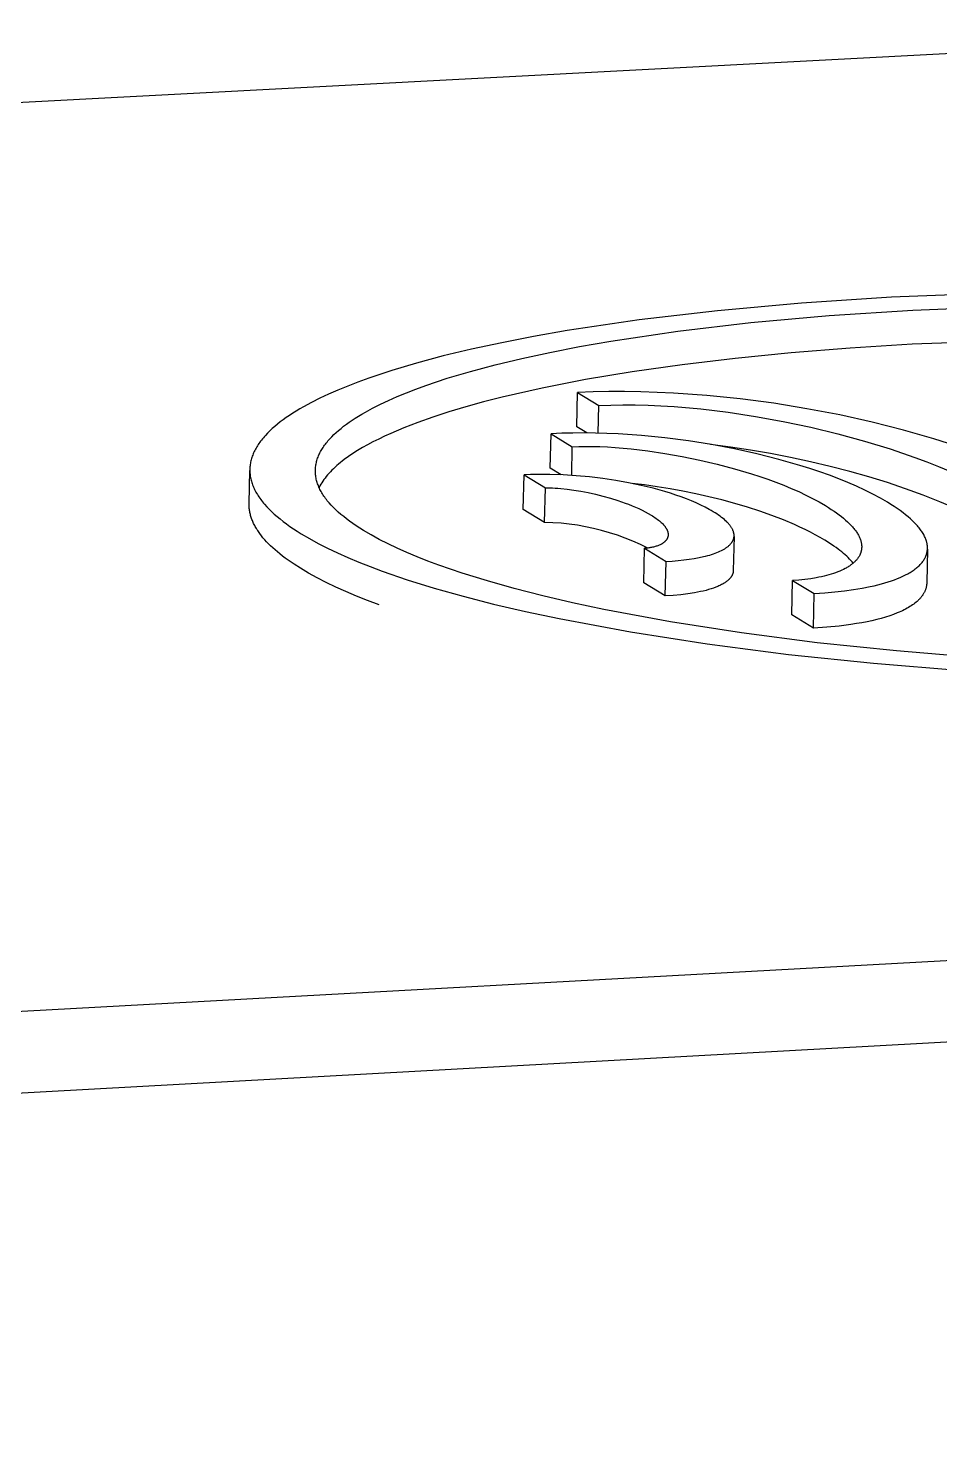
# Model space of a CAD drawing. Header units: millimetres. Extents: x 430 to 4403, y -1522 to 1254.
# Drawn here: x 1388.81 to 1404.78, y -373.13 to -348.58 of the extents above; entities that cross this region are included whole.
import ezdxf

# ---------------------------------------------------------------- set-up
doc = ezdxf.new("R2010")
doc.units = ezdxf.units.MM
doc.header["$MEASUREMENT"] = 0
doc.layers.add('Utwórz2D linie widoczne', color=7, linetype='Continuous', true_color=0x000000)

msp = doc.modelspace()

# ---------------------------------------------------------------- linework, layer by layer
at = {"layer": 'Utwórz2D linie widoczne'}
for p, q in [((1413.485, -348.583), (1297.038, -354.723)), ((1405.559, -353.234), (1403.93, -353.302)), ((1402.357, -353.405), (1400.883, -353.537)), ((1403.93, -353.302), (1402.357, -353.405)), ((1404.305, -353.526), (1405.823, -353.462)), ((1399.513, -353.698), (1398.253, -353.885)), ((1400.883, -353.537), (1399.513, -353.698)), ((1401.466, -353.745), (1402.839, -353.622)), ((1402.839, -353.622), (1404.305, -353.526)), ((1398.253, -353.885), (1397.665, -353.988)), ((1399.016, -354.07), (1400.19, -353.895)), ((1400.19, -353.895), (1401.466, -353.745)), ((1396.578, -354.211), (1396.081, -354.33)), ((1397.107, -354.097), (1396.578, -354.211)), ((1397.665, -353.988), (1397.107, -354.097)), ((1397.948, -354.267), (1398.468, -354.166)), ((1398.468, -354.166), (1399.016, -354.07)), ((1403.21, -354.193), (1402.178, -354.275)), ((1404.292, -354.125), (1403.21, -354.193)), ((1406.5, -354.043), (1404.292, -354.125)), ((1395.614, -354.455), (1395.179, -354.584)), ((1396.081, -354.33), (1395.614, -354.455)), ((1396.992, -354.485), (1397.456, -354.373)), ((1397.456, -354.373), (1397.948, -354.267)), ((1401.196, -354.372), (1400.267, -354.483)), ((1402.178, -354.275), (1401.196, -354.372)), ((1379.534, -367.746), (1618.756, -354.563)), ((1395.179, -354.584), (1394.777, -354.718)), ((1396.153, -354.721), (1396.558, -354.601)), ((1396.558, -354.601), (1396.992, -354.485)), ((1399.392, -354.608), (1398.574, -354.744)), ((1400.267, -354.483), (1399.392, -354.608)), ((1394.236, -354.927), (1394.073, -354.999)), ((1394.408, -354.856), (1394.236, -354.927)), ((1394.588, -354.787), (1394.408, -354.856)), ((1394.777, -354.718), (1394.588, -354.787)), ((1395.435, -354.975), (1395.603, -354.91)), ((1395.603, -354.91), (1395.779, -354.846)), ((1395.779, -354.846), (1396.153, -354.721)), ((1397.813, -354.893), (1397.113, -355.052)), ((1398.574, -354.744), (1397.813, -354.893)), ((1399.259, -354.952), (1398.98, -354.953)), ((1399.541, -354.956), (1399.259, -354.952)), ((1393.773, -355.145), (1393.636, -355.219)), ((1393.919, -355.071), (1393.773, -355.145)), ((1394.073, -354.999), (1393.919, -355.071)), ((1394.844, -355.244), (1394.98, -355.175)), ((1394.98, -355.175), (1395.124, -355.107)), ((1395.124, -355.107), (1395.276, -355.041)), ((1395.276, -355.041), (1395.435, -354.975)), ((1396.786, -355.136), (1396.475, -355.222)), ((1397.113, -355.052), (1396.786, -355.136)), ((1398.422, -355.573), (1398.435, -354.971)), ((1398.705, -354.96), (1398.435, -354.971)), ((1398.435, -354.971), (1398.808, -355.197)), ((1398.98, -354.953), (1398.705, -354.96)), ((1398.797, -355.683), (1398.808, -355.197)), ((1398.808, -355.197), (1399.015, -355.189)), ((1399.015, -355.189), (1399.228, -355.185)), ((1399.228, -355.185), (1399.445, -355.186)), ((1399.445, -355.186), (1399.668, -355.192)), ((1400.115, -354.979), (1399.541, -354.956)), ((1399.668, -355.192), (1399.894, -355.202)), ((1400.697, -355.02), (1400.115, -354.979)), ((1401.283, -355.08), (1400.697, -355.02)), ((1401.869, -355.158), (1401.283, -355.08)), ((1402.452, -355.253), (1401.869, -355.158)), ((1393.332, -355.408), (1393.279, -355.447)), ((1393.389, -355.37), (1393.332, -355.408)), ((1393.447, -355.332), (1393.389, -355.37)), ((1393.508, -355.294), (1393.447, -355.332)), ((1393.571, -355.256), (1393.508, -355.294)), ((1393.636, -355.219), (1393.571, -355.256)), ((1394.487, -355.454), (1394.541, -355.418)), ((1394.541, -355.418), (1394.598, -355.383)), ((1394.598, -355.383), (1394.656, -355.348)), ((1394.656, -355.348), (1394.717, -355.313)), ((1394.717, -355.313), (1394.844, -355.244)), ((1395.9, -355.401), (1395.637, -355.494)), ((1396.179, -355.31), (1395.9, -355.401)), ((1396.475, -355.222), (1396.179, -355.31)), ((1399.894, -355.202), (1400.124, -355.216)), ((1400.124, -355.216), (1400.593, -355.258)), ((1400.593, -355.258), (1401.07, -355.316)), ((1401.07, -355.316), (1401.553, -355.389)), ((1401.553, -355.389), (1402.037, -355.477)), ((1403.028, -355.363), (1402.452, -355.253)), ((1403.593, -355.488), (1403.028, -355.363)), ((1393.004, -355.682), (1392.966, -355.722)), ((1393.044, -355.642), (1393.004, -355.682)), ((1393.086, -355.603), (1393.044, -355.642)), ((1393.131, -355.564), (1393.086, -355.603)), ((1393.178, -355.525), (1393.131, -355.564)), ((1393.227, -355.486), (1393.178, -355.525)), ((1393.279, -355.447), (1393.227, -355.486)), ((1394.167, -355.707), (1394.206, -355.671)), ((1394.206, -355.671), (1394.247, -355.634)), ((1394.247, -355.634), (1394.291, -355.598)), ((1394.291, -355.598), (1394.337, -355.561)), ((1394.337, -355.561), (1394.385, -355.525)), ((1394.385, -355.525), (1394.435, -355.489)), ((1394.435, -355.489), (1394.487, -355.454)), ((1395.163, -355.686), (1395.055, -355.735)), ((1395.392, -355.589), (1395.163, -355.686)), ((1395.637, -355.494), (1395.392, -355.589)), ((1398.159, -355.685), (1397.969, -355.693)), ((1398.352, -355.68), (1398.159, -355.685)), ((1398.548, -355.679), (1398.352, -355.68)), ((1398.597, -355.679), (1398.422, -355.573)), ((1398.746, -355.681), (1398.548, -355.679)), ((1399.148, -355.696), (1398.746, -355.681)), ((1402.037, -355.477), (1402.519, -355.579)), ((1402.519, -355.579), (1402.994, -355.694)), ((1404.143, -355.628), (1403.593, -355.488)), ((1404.674, -355.782), (1404.143, -355.628)), ((1392.814, -355.923), (1392.802, -355.943)), ((1392.827, -355.902), (1392.814, -355.923)), ((1392.84, -355.882), (1392.827, -355.902)), ((1392.854, -355.862), (1392.84, -355.882)), ((1392.868, -355.842), (1392.854, -355.862)), ((1392.883, -355.822), (1392.868, -355.842)), ((1392.898, -355.802), (1392.883, -355.822)), ((1392.914, -355.782), (1392.898, -355.802)), ((1392.931, -355.762), (1392.914, -355.782)), ((1392.948, -355.742), (1392.931, -355.762)), ((1392.966, -355.722), (1392.948, -355.742)), ((1393.965, -355.95), (1393.977, -355.931)), ((1393.977, -355.931), (1393.99, -355.912)), ((1393.99, -355.912), (1394.003, -355.893)), ((1394.003, -355.893), (1394.017, -355.874)), ((1394.017, -355.874), (1394.031, -355.856)), ((1394.031, -355.856), (1394.046, -355.837)), ((1394.046, -355.837), (1394.062, -355.818)), ((1394.062, -355.818), (1394.078, -355.8)), ((1394.078, -355.8), (1394.095, -355.781)), ((1394.095, -355.781), (1394.13, -355.744)), ((1394.13, -355.744), (1394.167, -355.707)), ((1394.757, -355.885), (1394.666, -355.936)), ((1394.851, -355.835), (1394.757, -355.885)), ((1394.951, -355.785), (1394.851, -355.835)), ((1395.055, -355.735), (1394.951, -355.785)), ((1397.956, -356.295), (1397.969, -355.693)), ((1397.969, -355.693), (1398.342, -355.92)), ((1398.332, -356.422), (1398.342, -355.92)), ((1398.342, -355.92), (1398.456, -355.915)), ((1398.456, -355.915), (1398.575, -355.913)), ((1398.575, -355.913), (1398.698, -355.914)), ((1398.698, -355.914), (1398.826, -355.918)), ((1398.826, -355.918), (1398.958, -355.924)), ((1398.958, -355.924), (1399.094, -355.932)), ((1399.094, -355.932), (1399.374, -355.957)), ((1399.555, -355.725), (1399.148, -355.696)), ((1399.965, -355.766), (1399.555, -355.725)), ((1400.375, -355.819), (1399.965, -355.766)), ((1400.781, -355.883), (1400.375, -355.819)), ((1401.113, -355.926), (1400.765, -355.881)), ((1401.182, -355.959), (1400.781, -355.883)), ((1401.463, -355.979), (1401.113, -355.926)), ((1402.994, -355.694), (1403.459, -355.82)), ((1403.459, -355.82), (1403.91, -355.958)), ((1404.931, -355.864), (1404.674, -355.782)), ((1392.712, -356.169), (1392.707, -356.189)), ((1392.717, -356.148), (1392.712, -356.169)), ((1392.723, -356.127), (1392.717, -356.148)), ((1392.729, -356.107), (1392.723, -356.127)), ((1392.736, -356.086), (1392.729, -356.107)), ((1392.744, -356.066), (1392.736, -356.086)), ((1392.752, -356.045), (1392.744, -356.066)), ((1392.761, -356.025), (1392.752, -356.045)), ((1392.77, -356.004), (1392.761, -356.025)), ((1392.78, -355.984), (1392.77, -356.004)), ((1392.791, -355.963), (1392.78, -355.984)), ((1392.802, -355.943), (1392.791, -355.963)), ((1393.859, -356.198), (1393.863, -356.178)), ((1393.863, -356.178), (1393.869, -356.159)), ((1393.869, -356.159), (1393.875, -356.14)), ((1393.875, -356.14), (1393.881, -356.121)), ((1393.881, -356.121), (1393.888, -356.102)), ((1393.888, -356.102), (1393.896, -356.082)), ((1393.896, -356.082), (1393.904, -356.063)), ((1393.904, -356.063), (1393.913, -356.044)), ((1393.913, -356.044), (1393.922, -356.025)), ((1393.922, -356.025), (1393.932, -356.006)), ((1393.932, -356.006), (1393.942, -355.987)), ((1393.942, -355.987), (1393.953, -355.968)), ((1393.953, -355.968), (1393.965, -355.95)), ((1394.314, -356.171), (1394.281, -356.198)), ((1394.349, -356.145), (1394.314, -356.171)), ((1394.421, -356.092), (1394.349, -356.145)), ((1394.498, -356.04), (1394.421, -356.092)), ((1394.58, -355.988), (1394.498, -356.04)), ((1394.666, -355.936), (1394.58, -355.988)), ((1399.374, -355.957), (1399.666, -355.992)), ((1399.666, -355.992), (1399.965, -356.037)), ((1399.965, -356.037), (1400.269, -356.091)), ((1400.269, -356.091), (1400.575, -356.154)), ((1400.575, -356.154), (1400.881, -356.225)), ((1401.575, -356.045), (1401.182, -355.959)), ((1401.814, -356.04), (1401.463, -355.979)), ((1401.957, -356.141), (1401.575, -356.045)), ((1402.165, -356.108), (1401.814, -356.04)), ((1402.325, -356.246), (1401.957, -356.141)), ((1402.514, -356.183), (1402.165, -356.108)), ((1403.91, -355.958), (1404.344, -356.106)), ((1404.344, -356.106), (1404.552, -356.184)), ((1392.681, -356.917), (1392.693, -356.335)), ((1392.694, -356.293), (1392.693, -356.314)), ((1392.693, -356.314), (1392.693, -356.335)), ((1392.693, -356.335), (1392.694, -356.356)), ((1392.696, -356.272), (1392.694, -356.293)), ((1392.694, -356.356), (1392.695, -356.377)), ((1392.695, -356.377), (1392.697, -356.398)), ((1392.698, -356.252), (1392.696, -356.272)), ((1392.697, -356.398), (1392.699, -356.419)), ((1392.7, -356.231), (1392.698, -356.252)), ((1392.699, -356.419), (1392.702, -356.44)), ((1392.703, -356.21), (1392.7, -356.231)), ((1392.707, -356.189), (1392.703, -356.21)), ((1393.842, -356.333), (1393.843, -356.314)), ((1393.842, -356.353), (1393.842, -356.333)), ((1393.842, -356.372), (1393.842, -356.353)), ((1393.844, -356.391), (1393.842, -356.372)), ((1393.843, -356.314), (1393.844, -356.294)), ((1393.844, -356.294), (1393.846, -356.275)), ((1393.845, -356.411), (1393.844, -356.391)), ((1393.848, -356.431), (1393.845, -356.411)), ((1393.846, -356.275), (1393.848, -356.255)), ((1393.848, -356.255), (1393.851, -356.236)), ((1393.851, -356.236), (1393.855, -356.217)), ((1393.855, -356.217), (1393.859, -356.198)), ((1394.056, -356.413), (1394.033, -356.441)), ((1394.08, -356.386), (1394.056, -356.413)), ((1394.105, -356.359), (1394.08, -356.386)), ((1394.131, -356.332), (1394.105, -356.359)), ((1394.159, -356.305), (1394.131, -356.332)), ((1394.188, -356.278), (1394.159, -356.305)), ((1394.218, -356.251), (1394.188, -356.278)), ((1394.249, -356.224), (1394.218, -356.251)), ((1394.281, -356.198), (1394.249, -356.224)), ((1397.484, -357.018), (1397.497, -356.414)), ((1397.608, -356.409), (1397.497, -356.414)), ((1397.497, -356.414), (1397.87, -356.642)), ((1397.72, -356.406), (1397.608, -356.409)), ((1397.948, -356.406), (1397.72, -356.406)), ((1398.179, -356.413), (1397.948, -356.406)), ((1398.147, -356.412), (1397.956, -356.295)), ((1398.412, -356.427), (1398.179, -356.413)), ((1400.881, -356.225), (1401.184, -356.306)), ((1401.184, -356.306), (1401.48, -356.394)), ((1401.48, -356.394), (1401.626, -356.442)), ((1402.503, -356.302), (1402.325, -356.246)), ((1402.676, -356.36), (1402.503, -356.302)), ((1402.86, -356.265), (1402.514, -356.183)), ((1402.845, -356.42), (1402.676, -356.36)), ((1403.009, -356.482), (1402.845, -356.42)), ((1403.2, -356.354), (1402.86, -356.265)), ((1403.535, -356.449), (1403.2, -356.354)), ((1404.552, -356.184), (1404.755, -356.264)), ((1404.755, -356.264), (1404.952, -356.346)), ((1392.702, -356.44), (1392.706, -356.461)), ((1392.706, -356.461), (1392.71, -356.482)), ((1392.71, -356.482), (1392.715, -356.503)), ((1392.715, -356.503), (1392.721, -356.524)), ((1392.721, -356.524), (1392.727, -356.545)), ((1392.727, -356.545), (1392.734, -356.566)), ((1392.734, -356.566), (1392.742, -356.587)), ((1392.742, -356.587), (1392.75, -356.609)), ((1392.75, -356.609), (1392.759, -356.63)), ((1392.759, -356.63), (1392.768, -356.651)), ((1392.768, -356.651), (1392.778, -356.672)), ((1393.85, -356.45), (1393.848, -356.431)), ((1393.854, -356.47), (1393.85, -356.45)), ((1393.858, -356.489), (1393.854, -356.47)), ((1393.863, -356.509), (1393.858, -356.489)), ((1393.868, -356.529), (1393.863, -356.509)), ((1393.874, -356.548), (1393.868, -356.529)), ((1393.881, -356.568), (1393.874, -356.548)), ((1393.888, -356.588), (1393.881, -356.568)), ((1393.895, -356.607), (1393.888, -356.588)), ((1393.904, -356.627), (1393.895, -356.607)), ((1393.913, -356.647), (1393.904, -356.627)), ((1393.914, -356.62), (1393.907, -356.634)), ((1393.922, -356.667), (1393.913, -356.647)), ((1393.921, -356.606), (1393.914, -356.62)), ((1393.937, -356.578), (1393.921, -356.606)), ((1393.932, -356.686), (1393.922, -356.667)), ((1393.954, -356.551), (1393.937, -356.578)), ((1393.972, -356.523), (1393.954, -356.551)), ((1393.991, -356.495), (1393.972, -356.523)), ((1394.011, -356.468), (1393.991, -356.495)), ((1394.033, -356.441), (1394.011, -356.468)), ((1397.857, -357.246), (1397.87, -356.642)), ((1397.87, -356.642), (1397.909, -356.64)), ((1397.909, -356.64), (1397.95, -356.64)), ((1397.95, -356.64), (1397.994, -356.641)), ((1397.994, -356.641), (1398.041, -356.643)), ((1398.041, -356.643), (1398.09, -356.646)), ((1398.09, -356.646), (1398.142, -356.651)), ((1398.142, -356.651), (1398.251, -356.662)), ((1398.251, -356.662), (1398.368, -356.679)), ((1398.644, -356.449), (1398.412, -356.427)), ((1398.875, -356.476), (1398.644, -356.449)), ((1399.104, -356.51), (1398.875, -356.476)), ((1399.328, -356.551), (1399.104, -356.51)), ((1399.547, -356.597), (1399.328, -356.551)), ((1399.609, -356.589), (1399.392, -356.563)), ((1399.76, -356.648), (1399.547, -356.597)), ((1399.829, -356.62), (1399.609, -356.589)), ((1399.963, -356.705), (1399.76, -356.648)), ((1400.054, -356.657), (1399.829, -356.62)), ((1400.28, -356.698), (1400.054, -356.657)), ((1401.626, -356.442), (1401.768, -356.491)), ((1401.768, -356.491), (1401.908, -356.542)), ((1401.908, -356.542), (1402.045, -356.595)), ((1402.045, -356.595), (1402.178, -356.65)), ((1402.178, -356.65), (1402.307, -356.707)), ((1403.167, -356.547), (1403.009, -356.482)), ((1403.319, -356.613), (1403.167, -356.547)), ((1403.465, -356.68), (1403.319, -356.613)), ((1403.861, -356.549), (1403.535, -356.449)), ((1404.179, -356.655), (1403.861, -356.549)), ((1404.486, -356.767), (1404.179, -356.655)), ((1392.778, -356.672), (1392.789, -356.693)), ((1392.789, -356.693), (1392.801, -356.715)), ((1392.801, -356.715), (1392.813, -356.736)), ((1392.813, -356.736), (1392.826, -356.757)), ((1392.826, -356.757), (1392.839, -356.779)), ((1392.839, -356.779), (1392.853, -356.8)), ((1392.853, -356.8), (1392.868, -356.821)), ((1392.868, -356.821), (1392.884, -356.843)), ((1392.884, -356.843), (1392.9, -356.864)), ((1392.9, -356.864), (1392.917, -356.885)), ((1392.917, -356.885), (1392.934, -356.907)), ((1392.934, -356.907), (1392.952, -356.928)), ((1393.943, -356.706), (1393.932, -356.686)), ((1393.954, -356.726), (1393.943, -356.706)), ((1393.966, -356.746), (1393.954, -356.726)), ((1393.979, -356.766), (1393.966, -356.746)), ((1393.992, -356.786), (1393.979, -356.766)), ((1394.006, -356.805), (1393.992, -356.786)), ((1394.021, -356.825), (1394.006, -356.805)), ((1394.036, -356.845), (1394.021, -356.825)), ((1394.051, -356.865), (1394.036, -356.845)), ((1394.068, -356.885), (1394.051, -356.865)), ((1394.085, -356.905), (1394.068, -356.885)), ((1394.121, -356.945), (1394.085, -356.905)), ((1398.368, -356.679), (1398.49, -356.699)), ((1398.49, -356.699), (1398.617, -356.724)), ((1398.617, -356.724), (1398.747, -356.752)), ((1398.747, -356.752), (1398.878, -356.785)), ((1398.878, -356.785), (1399.009, -356.821)), ((1399.009, -356.821), (1399.14, -356.862)), ((1399.14, -356.862), (1399.267, -356.906)), ((1399.267, -356.906), (1399.329, -356.929)), ((1400.062, -356.735), (1399.963, -356.705)), ((1400.158, -356.767), (1400.062, -356.735)), ((1400.251, -356.799), (1400.158, -356.767)), ((1400.341, -356.833), (1400.251, -356.799)), ((1400.508, -356.745), (1400.28, -356.698)), ((1400.428, -356.868), (1400.341, -356.833)), ((1400.511, -356.904), (1400.428, -356.868)), ((1400.736, -356.796), (1400.508, -356.745)), ((1400.592, -356.941), (1400.511, -356.904)), ((1400.962, -356.853), (1400.736, -356.796)), ((1401.187, -356.914), (1400.962, -356.853)), ((1401.408, -356.979), (1401.187, -356.914)), ((1402.307, -356.707), (1402.431, -356.766)), ((1402.431, -356.766), (1402.551, -356.826)), ((1402.551, -356.826), (1402.666, -356.888)), ((1402.666, -356.888), (1402.776, -356.952)), ((1403.605, -356.75), (1403.465, -356.68)), ((1403.738, -356.821), (1403.605, -356.75)), ((1403.863, -356.894), (1403.738, -356.821)), ((1403.923, -356.93), (1403.863, -356.894)), ((1404.781, -356.883), (1404.486, -356.767)), ((1405.062, -357.003), (1404.781, -356.883)), ((1392.681, -356.935), (1392.681, -356.917)), ((1392.681, -356.952), (1392.681, -356.935)), ((1392.682, -356.969), (1392.681, -356.952)), ((1392.683, -356.987), (1392.682, -356.969)), ((1392.684, -357.004), (1392.683, -356.987)), ((1392.687, -357.022), (1392.684, -357.004)), ((1392.689, -357.039), (1392.687, -357.022)), ((1392.692, -357.056), (1392.689, -357.039)), ((1392.695, -357.074), (1392.692, -357.056)), ((1392.699, -357.091), (1392.695, -357.074)), ((1392.703, -357.109), (1392.699, -357.091)), ((1392.708, -357.126), (1392.703, -357.109)), ((1392.713, -357.144), (1392.708, -357.126)), ((1392.719, -357.161), (1392.713, -357.144)), ((1392.725, -357.179), (1392.719, -357.161)), ((1392.952, -356.928), (1392.991, -356.971)), ((1392.991, -356.971), (1393.032, -357.014)), ((1393.032, -357.014), (1393.075, -357.057)), ((1393.075, -357.057), (1393.122, -357.1)), ((1393.122, -357.1), (1393.171, -357.143)), ((1393.171, -357.143), (1393.223, -357.186)), ((1394.159, -356.985), (1394.121, -356.945)), ((1394.2, -357.025), (1394.159, -356.985)), ((1394.243, -357.065), (1394.2, -357.025)), ((1394.289, -357.105), (1394.243, -357.065)), ((1394.338, -357.145), (1394.289, -357.105)), ((1394.389, -357.185), (1394.338, -357.145)), ((1397.857, -357.246), (1397.484, -357.018)), ((1399.329, -356.929), (1399.39, -356.953)), ((1399.39, -356.953), (1399.45, -356.978)), ((1399.45, -356.978), (1399.508, -357.004)), ((1399.508, -357.004), (1399.565, -357.031)), ((1399.565, -357.031), (1399.619, -357.059)), ((1399.619, -357.059), (1399.672, -357.087)), ((1399.672, -357.087), (1399.722, -357.117)), ((1399.722, -357.117), (1399.746, -357.132)), ((1399.746, -357.132), (1399.769, -357.146)), ((1399.769, -357.146), (1399.79, -357.161)), ((1399.79, -357.161), (1399.811, -357.176)), ((1400.668, -356.979), (1400.592, -356.941)), ((1400.741, -357.018), (1400.668, -356.979)), ((1400.776, -357.038), (1400.741, -357.018)), ((1400.81, -357.058), (1400.776, -357.038)), ((1400.842, -357.078), (1400.81, -357.058)), ((1400.873, -357.098), (1400.842, -357.078)), ((1400.903, -357.118), (1400.873, -357.098)), ((1400.931, -357.138), (1400.903, -357.118)), ((1400.957, -357.158), (1400.931, -357.138)), ((1400.982, -357.178), (1400.957, -357.158)), ((1401.624, -357.049), (1401.408, -356.979)), ((1401.835, -357.123), (1401.624, -357.049)), ((1402.039, -357.202), (1401.835, -357.123)), ((1402.776, -356.952), (1402.828, -356.984)), ((1402.828, -356.984), (1402.878, -357.017)), ((1402.878, -357.017), (1402.926, -357.048)), ((1402.926, -357.048), (1402.971, -357.08)), ((1402.971, -357.08), (1403.014, -357.111)), ((1403.014, -357.111), (1403.054, -357.142)), ((1403.054, -357.142), (1403.092, -357.173)), ((1403.979, -356.967), (1403.923, -356.93)), ((1404.034, -357.003), (1403.979, -356.967)), ((1404.085, -357.04), (1404.034, -357.003)), ((1404.134, -357.076), (1404.085, -357.04)), ((1404.18, -357.112), (1404.134, -357.076)), ((1404.223, -357.147), (1404.18, -357.112)), ((1404.264, -357.183), (1404.223, -357.147)), ((1392.731, -357.196), (1392.725, -357.179)), ((1392.738, -357.214), (1392.731, -357.196)), ((1392.745, -357.232), (1392.738, -357.214)), ((1392.753, -357.249), (1392.745, -357.232)), ((1392.761, -357.267), (1392.753, -357.249)), ((1392.77, -357.284), (1392.761, -357.267)), ((1392.779, -357.302), (1392.77, -357.284)), ((1392.789, -357.32), (1392.779, -357.302)), ((1392.799, -357.337), (1392.789, -357.32)), ((1392.809, -357.355), (1392.799, -357.337)), ((1392.82, -357.373), (1392.809, -357.355)), ((1392.832, -357.39), (1392.82, -357.373)), ((1392.844, -357.408), (1392.832, -357.39)), ((1393.223, -357.186), (1393.278, -357.229)), ((1393.278, -357.229), (1393.335, -357.272)), ((1393.335, -357.272), (1393.396, -357.315)), ((1393.396, -357.315), (1393.459, -357.358)), ((1393.459, -357.358), (1393.525, -357.401)), ((1393.525, -357.401), (1393.593, -357.444)), ((1394.442, -357.225), (1394.389, -357.185)), ((1394.499, -357.265), (1394.442, -357.225)), ((1394.557, -357.305), (1394.499, -357.265)), ((1394.619, -357.345), (1394.557, -357.305)), ((1394.683, -357.385), (1394.619, -357.345)), ((1394.818, -357.465), (1394.683, -357.385)), ((1398.002, -357.251), (1397.857, -357.246)), ((1398.146, -357.261), (1398.002, -357.251)), ((1398.289, -357.277), (1398.146, -357.261)), ((1398.432, -357.297), (1398.289, -357.277)), ((1398.574, -357.322), (1398.432, -357.297)), ((1398.716, -357.352), (1398.574, -357.322)), ((1398.856, -357.387), (1398.716, -357.352)), ((1398.994, -357.426), (1398.856, -357.387)), ((1399.811, -357.176), (1399.831, -357.19)), ((1399.831, -357.19), (1399.849, -357.204)), ((1399.849, -357.204), (1399.867, -357.218)), ((1399.867, -357.218), (1399.883, -357.232)), ((1399.883, -357.232), (1399.899, -357.246)), ((1399.899, -357.246), (1399.913, -357.26)), ((1399.913, -357.26), (1399.927, -357.273)), ((1399.927, -357.273), (1399.939, -357.287)), ((1399.939, -357.287), (1399.951, -357.3)), ((1399.951, -357.3), (1399.956, -357.307)), ((1399.956, -357.307), (1399.961, -357.313)), ((1399.961, -357.313), (1399.966, -357.32)), ((1399.966, -357.32), (1399.971, -357.326)), ((1399.971, -357.326), (1399.976, -357.333)), ((1399.976, -357.333), (1399.98, -357.339)), ((1399.98, -357.339), (1399.984, -357.345)), ((1399.984, -357.345), (1399.988, -357.352)), ((1399.988, -357.352), (1399.991, -357.358)), ((1399.991, -357.358), (1399.995, -357.364)), ((1399.995, -357.364), (1399.998, -357.37)), ((1399.998, -357.37), (1400.001, -357.376)), ((1400.001, -357.376), (1400.004, -357.382)), ((1400.004, -357.382), (1400.006, -357.389)), ((1400.006, -357.389), (1400.009, -357.395)), ((1400.009, -357.395), (1400.011, -357.4)), ((1400.011, -357.4), (1400.013, -357.406)), ((1400.013, -357.406), (1400.014, -357.412)), ((1401.005, -357.197), (1400.982, -357.178)), ((1401.027, -357.217), (1401.005, -357.197)), ((1401.047, -357.236), (1401.027, -357.217)), ((1401.057, -357.246), (1401.047, -357.236)), ((1401.066, -357.255), (1401.057, -357.246)), ((1401.075, -357.265), (1401.066, -357.255)), ((1401.083, -357.274), (1401.075, -357.265)), ((1401.091, -357.284), (1401.083, -357.274)), ((1401.099, -357.293), (1401.091, -357.284)), ((1401.107, -357.303), (1401.099, -357.293)), ((1401.113, -357.312), (1401.107, -357.303)), ((1401.12, -357.321), (1401.113, -357.312)), ((1401.126, -357.331), (1401.12, -357.321)), ((1401.132, -357.34), (1401.126, -357.331)), ((1401.138, -357.349), (1401.132, -357.34)), ((1401.143, -357.358), (1401.138, -357.349)), ((1401.147, -357.367), (1401.143, -357.358)), ((1401.152, -357.376), (1401.147, -357.367)), ((1401.156, -357.385), (1401.152, -357.376)), ((1401.159, -357.394), (1401.156, -357.385)), ((1401.163, -357.403), (1401.159, -357.394)), ((1401.164, -357.408), (1401.163, -357.403)), ((1401.166, -357.412), (1401.164, -357.408)), ((1402.234, -357.285), (1402.039, -357.202)), ((1402.329, -357.328), (1402.234, -357.285)), ((1402.421, -357.371), (1402.329, -357.328)), ((1402.511, -357.416), (1402.421, -357.371)), ((1403.092, -357.173), (1403.128, -357.204)), ((1403.128, -357.204), (1403.162, -357.234)), ((1403.162, -357.234), (1403.193, -357.264)), ((1403.193, -357.264), (1403.222, -357.294)), ((1403.222, -357.294), (1403.236, -357.309)), ((1403.236, -357.309), (1403.249, -357.324)), ((1403.249, -357.324), (1403.262, -357.338)), ((1403.262, -357.338), (1403.274, -357.353)), ((1403.274, -357.353), (1403.285, -357.368)), ((1403.285, -357.368), (1403.297, -357.382)), ((1403.297, -357.382), (1403.307, -357.396)), ((1403.307, -357.396), (1403.317, -357.411)), ((1404.302, -357.218), (1404.264, -357.183)), ((1404.338, -357.253), (1404.302, -357.218)), ((1404.355, -357.271), (1404.338, -357.253)), ((1404.371, -357.288), (1404.355, -357.271)), ((1404.386, -357.306), (1404.371, -357.288)), ((1404.401, -357.323), (1404.386, -357.306)), ((1404.415, -357.34), (1404.401, -357.323)), ((1404.429, -357.357), (1404.415, -357.34)), ((1404.441, -357.374), (1404.429, -357.357)), ((1404.454, -357.391), (1404.441, -357.374)), ((1404.465, -357.408), (1404.454, -357.391)), ((1392.869, -357.443), (1392.844, -357.408)), ((1392.896, -357.479), (1392.869, -357.443)), ((1392.924, -357.514), (1392.896, -357.479)), ((1392.955, -357.55), (1392.924, -357.514)), ((1392.988, -357.585), (1392.955, -357.55)), ((1393.022, -357.621), (1392.988, -357.585)), ((1393.058, -357.656), (1393.022, -357.621)), ((1393.593, -357.444), (1393.738, -357.529)), ((1393.738, -357.529), (1393.893, -357.614)), ((1393.893, -357.614), (1394.057, -357.697)), ((1394.962, -357.544), (1394.818, -357.465)), ((1395.115, -357.621), (1394.962, -357.544)), ((1395.276, -357.698), (1395.115, -357.621)), ((1399.132, -357.471), (1398.994, -357.426)), ((1399.268, -357.52), (1399.132, -357.471)), ((1399.402, -357.574), (1399.268, -357.52)), ((1399.534, -357.632), (1399.402, -357.574)), ((1399.664, -357.695), (1399.534, -357.632)), ((1399.851, -357.65), (1399.838, -357.655)), ((1399.865, -357.644), (1399.851, -357.65)), ((1399.878, -357.638), (1399.865, -357.644)), ((1399.89, -357.632), (1399.878, -357.638)), ((1399.902, -357.626), (1399.89, -357.632)), ((1399.908, -357.622), (1399.902, -357.626)), ((1399.914, -357.619), (1399.908, -357.622)), ((1399.919, -357.615), (1399.914, -357.619)), ((1399.925, -357.612), (1399.919, -357.615)), ((1399.93, -357.608), (1399.925, -357.612)), ((1399.935, -357.605), (1399.93, -357.608)), ((1399.94, -357.601), (1399.935, -357.605)), ((1399.945, -357.597), (1399.94, -357.601)), ((1399.95, -357.593), (1399.945, -357.597)), ((1399.954, -357.59), (1399.95, -357.593)), ((1399.959, -357.586), (1399.954, -357.59)), ((1399.963, -357.582), (1399.959, -357.586)), ((1399.967, -357.578), (1399.963, -357.582)), ((1399.971, -357.573), (1399.967, -357.578)), ((1399.975, -357.569), (1399.971, -357.573)), ((1399.979, -357.565), (1399.975, -357.569)), ((1399.983, -357.561), (1399.979, -357.565)), ((1399.986, -357.556), (1399.983, -357.561)), ((1399.99, -357.552), (1399.986, -357.556)), ((1399.993, -357.547), (1399.99, -357.552)), ((1399.996, -357.543), (1399.993, -357.547)), ((1399.999, -357.538), (1399.996, -357.543)), ((1400.001, -357.534), (1399.999, -357.538)), ((1400.004, -357.529), (1400.001, -357.534)), ((1400.006, -357.524), (1400.004, -357.529)), ((1400.008, -357.519), (1400.006, -357.524)), ((1400.01, -357.514), (1400.008, -357.519)), ((1400.012, -357.51), (1400.01, -357.514)), ((1400.014, -357.505), (1400.012, -357.51)), ((1400.014, -357.412), (1400.016, -357.418)), ((1400.015, -357.5), (1400.014, -357.505)), ((1400.017, -357.494), (1400.015, -357.5)), ((1400.016, -357.418), (1400.017, -357.424)), ((1400.017, -357.424), (1400.018, -357.43)), ((1400.018, -357.489), (1400.017, -357.492)), ((1400.017, -357.492), (1400.017, -357.494)), ((1400.018, -357.43), (1400.019, -357.435)), ((1400.019, -357.484), (1400.018, -357.487)), ((1400.018, -357.487), (1400.018, -357.489)), ((1400.019, -357.435), (1400.02, -357.441)), ((1400.02, -357.479), (1400.019, -357.482)), ((1400.019, -357.482), (1400.019, -357.484)), ((1400.02, -357.441), (1400.02, -357.446)), ((1400.02, -357.446), (1400.021, -357.452)), ((1400.021, -357.468), (1400.02, -357.471)), ((1400.02, -357.471), (1400.02, -357.474)), ((1400.02, -357.474), (1400.02, -357.476)), ((1400.02, -357.476), (1400.02, -357.479)), ((1400.021, -357.452), (1400.021, -357.457)), ((1400.021, -357.457), (1400.021, -357.463)), ((1400.021, -357.463), (1400.021, -357.466)), ((1400.021, -357.466), (1400.021, -357.468)), ((1401.078, -357.66), (1401.086, -357.653)), ((1401.086, -357.653), (1401.093, -357.646)), ((1401.093, -357.646), (1401.101, -357.638)), ((1401.101, -357.638), (1401.108, -357.631)), ((1401.108, -357.631), (1401.115, -357.624)), ((1401.115, -357.624), (1401.121, -357.616)), ((1401.121, -357.616), (1401.127, -357.609)), ((1401.127, -357.609), (1401.133, -357.601)), ((1401.133, -357.601), (1401.138, -357.594)), ((1401.138, -357.594), (1401.141, -357.59)), ((1401.141, -357.59), (1401.143, -357.586)), ((1401.143, -357.586), (1401.145, -357.582)), ((1401.145, -357.582), (1401.148, -357.578)), ((1401.148, -357.578), (1401.15, -357.575)), ((1401.15, -357.575), (1401.152, -357.571)), ((1401.152, -357.571), (1401.154, -357.567)), ((1401.154, -357.567), (1401.156, -357.563)), ((1401.156, -357.563), (1401.158, -357.559)), ((1401.158, -357.559), (1401.159, -357.555)), ((1401.159, -357.555), (1401.161, -357.551)), ((1401.161, -357.551), (1401.163, -357.547)), ((1401.175, -357.49), (1401.162, -358.086)), ((1401.163, -357.547), (1401.164, -357.543)), ((1401.164, -357.543), (1401.166, -357.539)), ((1401.167, -357.416), (1401.166, -357.412)), ((1401.166, -357.539), (1401.167, -357.535)), ((1401.168, -357.421), (1401.167, -357.416)), ((1401.167, -357.535), (1401.168, -357.531)), ((1401.169, -357.425), (1401.168, -357.421)), ((1401.168, -357.531), (1401.169, -357.527)), ((1401.17, -357.43), (1401.169, -357.425)), ((1401.169, -357.527), (1401.17, -357.523)), ((1401.171, -357.434), (1401.17, -357.43)), ((1401.17, -357.523), (1401.171, -357.519)), ((1401.172, -357.438), (1401.171, -357.434)), ((1401.171, -357.519), (1401.172, -357.515)), ((1401.173, -357.443), (1401.172, -357.438)), ((1401.172, -357.515), (1401.173, -357.51)), ((1401.173, -357.447), (1401.173, -357.443)), ((1401.174, -357.451), (1401.173, -357.447)), ((1401.173, -357.506), (1401.174, -357.502)), ((1401.173, -357.51), (1401.173, -357.506)), ((1401.175, -357.456), (1401.174, -357.451)), ((1401.174, -357.502), (1401.175, -357.498)), ((1401.175, -357.46), (1401.175, -357.456)), ((1401.175, -357.464), (1401.175, -357.46)), ((1401.176, -357.468), (1401.175, -357.464)), ((1401.175, -357.485), (1401.176, -357.481)), ((1401.175, -357.49), (1401.175, -357.485)), ((1401.175, -357.494), (1401.175, -357.49)), ((1401.175, -357.498), (1401.175, -357.494)), ((1401.176, -357.473), (1401.176, -357.468)), ((1401.176, -357.477), (1401.176, -357.473)), ((1401.176, -357.481), (1401.176, -357.477)), ((1402.598, -357.462), (1402.511, -357.416)), ((1402.682, -357.509), (1402.598, -357.462)), ((1402.763, -357.556), (1402.682, -357.509)), ((1402.847, -357.609), (1402.763, -357.556)), ((1402.925, -357.661), (1402.847, -357.609)), ((1403.317, -357.411), (1403.327, -357.425)), ((1403.327, -357.425), (1403.335, -357.439)), ((1403.335, -357.439), (1403.344, -357.453)), ((1403.344, -357.453), (1403.352, -357.467)), ((1403.352, -357.467), (1403.359, -357.481)), ((1403.359, -357.481), (1403.366, -357.495)), ((1403.366, -357.495), (1403.373, -357.508)), ((1403.373, -357.508), (1403.378, -357.522)), ((1403.378, -357.522), (1403.384, -357.535)), ((1403.384, -357.535), (1403.389, -357.549)), ((1403.389, -357.549), (1403.393, -357.562)), ((1403.393, -357.562), (1403.397, -357.575)), ((1403.397, -357.575), (1403.4, -357.589)), ((1403.4, -357.589), (1403.403, -357.602)), ((1403.403, -357.602), (1403.406, -357.615)), ((1403.406, -357.615), (1403.407, -357.621)), ((1403.407, -357.621), (1403.408, -357.627)), ((1403.408, -357.627), (1403.409, -357.634)), ((1403.409, -357.634), (1403.409, -357.64)), ((1403.409, -357.64), (1403.41, -357.647)), ((1403.41, -357.647), (1403.41, -357.653)), ((1403.41, -357.653), (1403.411, -357.659)), ((1404.476, -357.425), (1404.465, -357.408)), ((1404.486, -357.442), (1404.476, -357.425)), ((1404.496, -357.459), (1404.486, -357.442)), ((1404.505, -357.475), (1404.496, -357.459)), ((1404.513, -357.492), (1404.505, -357.475)), ((1404.521, -357.508), (1404.513, -357.492)), ((1404.528, -357.525), (1404.521, -357.508)), ((1404.534, -357.541), (1404.528, -357.525)), ((1404.54, -357.557), (1404.534, -357.541)), ((1404.545, -357.574), (1404.54, -357.557)), ((1404.547, -357.582), (1404.545, -357.574)), ((1404.55, -357.59), (1404.547, -357.582)), ((1404.552, -357.598), (1404.55, -357.59)), ((1404.553, -357.606), (1404.552, -357.598)), ((1404.555, -357.614), (1404.553, -357.606)), ((1404.557, -357.622), (1404.555, -357.614)), ((1404.558, -357.629), (1404.557, -357.622)), ((1404.559, -357.637), (1404.558, -357.629)), ((1404.56, -357.645), (1404.559, -357.637)), ((1404.561, -357.653), (1404.56, -357.645)), ((1404.562, -357.661), (1404.561, -357.653)), ((1393.096, -357.692), (1393.058, -357.656)), ((1393.136, -357.728), (1393.096, -357.692)), ((1393.178, -357.763), (1393.136, -357.728)), ((1393.221, -357.799), (1393.178, -357.763)), ((1393.267, -357.835), (1393.221, -357.799)), ((1393.314, -357.87), (1393.267, -357.835)), ((1393.364, -357.906), (1393.314, -357.87)), ((1394.057, -357.697), (1394.23, -357.78)), ((1394.23, -357.78), (1394.412, -357.861)), ((1394.412, -357.861), (1394.603, -357.941)), ((1395.446, -357.774), (1395.276, -357.698)), ((1395.624, -357.848), (1395.446, -357.774)), ((1395.81, -357.922), (1395.624, -357.848)), ((1399.595, -358.305), (1399.608, -357.699)), ((1399.626, -357.698), (1399.608, -357.699)), ((1399.608, -357.699), (1399.984, -357.929)), ((1399.644, -357.697), (1399.626, -357.698)), ((1399.662, -357.695), (1399.644, -357.697)), ((1399.68, -357.693), (1399.662, -357.695)), ((1399.697, -357.69), (1399.68, -357.693)), ((1399.714, -357.688), (1399.697, -357.69)), ((1399.73, -357.685), (1399.714, -357.688)), ((1399.747, -357.681), (1399.73, -357.685)), ((1399.763, -357.678), (1399.747, -357.681)), ((1399.779, -357.674), (1399.763, -357.678)), ((1399.794, -357.67), (1399.779, -357.674)), ((1399.809, -357.665), (1399.794, -357.67)), ((1399.823, -357.66), (1399.809, -357.665)), ((1399.838, -357.655), (1399.823, -357.66)), ((1400.295, -357.903), (1400.389, -357.89)), ((1400.389, -357.89), (1400.477, -357.877)), ((1400.477, -357.877), (1400.561, -357.861)), ((1400.561, -357.861), (1400.64, -357.845)), ((1400.64, -357.845), (1400.677, -357.836)), ((1400.677, -357.836), (1400.713, -357.826)), ((1400.713, -357.826), (1400.748, -357.817)), ((1400.748, -357.817), (1400.781, -357.806)), ((1400.781, -357.806), (1400.813, -357.796)), ((1400.813, -357.796), (1400.844, -357.785)), ((1400.844, -357.785), (1400.873, -357.774)), ((1400.873, -357.774), (1400.901, -357.763)), ((1400.901, -357.763), (1400.928, -357.751)), ((1400.928, -357.751), (1400.953, -357.739)), ((1400.953, -357.739), (1400.978, -357.726)), ((1400.978, -357.726), (1400.989, -357.72)), ((1400.989, -357.72), (1401, -357.714)), ((1401, -357.714), (1401.011, -357.707)), ((1401.011, -357.707), (1401.022, -357.701)), ((1401.022, -357.701), (1401.032, -357.694)), ((1401.032, -357.694), (1401.042, -357.687)), ((1401.042, -357.687), (1401.051, -357.681)), ((1401.051, -357.681), (1401.06, -357.674)), ((1401.06, -357.674), (1401.069, -357.667)), ((1401.069, -357.667), (1401.078, -357.66)), ((1402.961, -357.687), (1402.925, -357.661)), ((1402.996, -357.713), (1402.961, -357.687)), ((1403.029, -357.738), (1402.996, -357.713)), ((1403.061, -357.763), (1403.029, -357.738)), ((1403.092, -357.789), (1403.061, -357.763)), ((1403.12, -357.814), (1403.092, -357.789)), ((1403.148, -357.838), (1403.12, -357.814)), ((1403.173, -357.863), (1403.148, -357.838)), ((1403.198, -357.888), (1403.173, -357.863)), ((1403.221, -357.912), (1403.198, -357.888)), ((1403.326, -357.895), (1403.317, -357.905)), ((1403.335, -357.885), (1403.326, -357.895)), ((1403.342, -357.874), (1403.335, -357.885)), ((1403.35, -357.863), (1403.342, -357.874)), ((1403.357, -357.853), (1403.35, -357.863)), ((1403.364, -357.842), (1403.357, -357.853)), ((1403.37, -357.831), (1403.364, -357.842)), ((1403.376, -357.82), (1403.37, -357.831)), ((1403.378, -357.814), (1403.376, -357.82)), ((1403.381, -357.808), (1403.378, -357.814)), ((1403.384, -357.803), (1403.381, -357.808)), ((1403.386, -357.797), (1403.384, -357.803)), ((1403.388, -357.791), (1403.386, -357.797)), ((1403.391, -357.786), (1403.388, -357.791)), ((1403.393, -357.78), (1403.391, -357.786)), ((1403.395, -357.774), (1403.393, -357.78)), ((1403.396, -357.768), (1403.395, -357.774)), ((1403.398, -357.763), (1403.396, -357.768)), ((1403.4, -357.757), (1403.398, -357.763)), ((1403.401, -357.751), (1403.4, -357.757)), ((1403.403, -357.745), (1403.401, -357.751)), ((1403.404, -357.739), (1403.403, -357.745)), ((1403.405, -357.733), (1403.404, -357.739)), ((1403.406, -357.727), (1403.405, -357.733)), ((1403.407, -357.721), (1403.406, -357.727)), ((1403.408, -357.715), (1403.407, -357.721)), ((1403.409, -357.709), (1403.408, -357.715)), ((1403.41, -357.697), (1403.409, -357.703)), ((1403.409, -357.703), (1403.409, -357.709)), ((1403.411, -357.684), (1403.41, -357.69)), ((1403.41, -357.69), (1403.41, -357.697)), ((1403.411, -357.659), (1403.411, -357.665)), ((1403.411, -357.665), (1403.411, -357.672)), ((1403.411, -357.672), (1403.411, -357.678)), ((1403.411, -357.678), (1403.411, -357.684)), ((1404.498, -357.905), (1404.503, -357.898)), ((1404.503, -357.898), (1404.507, -357.891)), ((1404.507, -357.891), (1404.511, -357.884)), ((1404.511, -357.884), (1404.515, -357.877)), ((1404.515, -357.877), (1404.519, -357.87)), ((1404.519, -357.87), (1404.522, -357.863)), ((1404.522, -357.863), (1404.526, -357.855)), ((1404.526, -357.855), (1404.529, -357.848)), ((1404.529, -357.848), (1404.532, -357.841)), ((1404.532, -357.841), (1404.535, -357.834)), ((1404.535, -357.834), (1404.538, -357.827)), ((1404.538, -357.827), (1404.541, -357.819)), ((1404.541, -357.819), (1404.543, -357.812)), ((1404.543, -357.812), (1404.546, -357.805)), ((1404.546, -357.805), (1404.548, -357.797)), ((1404.548, -357.797), (1404.55, -357.79)), ((1404.563, -357.717), (1404.549, -358.307)), ((1404.55, -357.79), (1404.552, -357.783)), ((1404.552, -357.783), (1404.554, -357.775)), ((1404.554, -357.775), (1404.556, -357.768)), ((1404.556, -357.768), (1404.557, -357.76)), ((1404.557, -357.76), (1404.558, -357.753)), ((1404.558, -357.753), (1404.559, -357.745)), ((1404.559, -357.745), (1404.56, -357.738)), ((1404.56, -357.738), (1404.561, -357.73)), ((1404.561, -357.73), (1404.562, -357.723)), ((1404.562, -357.669), (1404.562, -357.661)), ((1404.563, -357.676), (1404.562, -357.669)), ((1404.562, -357.723), (1404.563, -357.715)), ((1404.563, -357.684), (1404.563, -357.676)), ((1404.563, -357.692), (1404.563, -357.684)), ((1404.563, -357.7), (1404.563, -357.692)), ((1404.563, -357.707), (1404.563, -357.7)), ((1404.563, -357.715), (1404.563, -357.707)), ((1393.468, -357.977), (1393.364, -357.906)), ((1393.581, -358.049), (1393.468, -357.977)), ((1393.722, -358.133), (1393.581, -358.049)), ((1393.873, -358.215), (1393.722, -358.133)), ((1394.603, -357.941), (1394.802, -358.02)), ((1394.802, -358.02), (1395.01, -358.098)), ((1395.01, -358.098), (1395.451, -358.25)), ((1396.004, -357.994), (1395.81, -357.922)), ((1396.415, -358.136), (1396.004, -357.994)), ((1396.856, -358.272), (1396.415, -358.136)), ((1399.971, -358.534), (1399.984, -357.929)), ((1399.984, -357.929), (1400.093, -357.922)), ((1400.093, -357.922), (1400.196, -357.913)), ((1400.196, -357.913), (1400.295, -357.903)), ((1401.154, -358.14), (1401.152, -358.145)), ((1401.155, -358.135), (1401.154, -358.14)), ((1401.157, -358.129), (1401.155, -358.135)), ((1401.158, -358.124), (1401.157, -358.129)), ((1401.159, -358.119), (1401.158, -358.124)), ((1401.16, -358.113), (1401.159, -358.119)), ((1401.161, -358.108), (1401.16, -358.113)), ((1401.162, -358.097), (1401.161, -358.103)), ((1401.161, -358.103), (1401.161, -358.108)), ((1401.162, -358.086), (1401.162, -358.092)), ((1401.162, -358.092), (1401.162, -358.097)), ((1402.916, -358.141), (1402.877, -358.153)), ((1402.954, -358.127), (1402.916, -358.141)), ((1402.991, -358.114), (1402.954, -358.127)), ((1403.026, -358.099), (1402.991, -358.114)), ((1403.06, -358.084), (1403.026, -358.099)), ((1403.092, -358.069), (1403.06, -358.084)), ((1403.123, -358.053), (1403.092, -358.069)), ((1403.138, -358.045), (1403.123, -358.053)), ((1403.153, -358.036), (1403.138, -358.045)), ((1403.167, -358.028), (1403.153, -358.036)), ((1403.181, -358.019), (1403.167, -358.028)), ((1403.195, -358.01), (1403.181, -358.019)), ((1403.208, -358.001), (1403.195, -358.01)), ((1403.22, -357.992), (1403.208, -358.001)), ((1403.233, -357.983), (1403.22, -357.992)), ((1403.242, -357.936), (1403.221, -357.912)), ((1403.245, -357.974), (1403.233, -357.983)), ((1403.262, -357.96), (1403.242, -357.936)), ((1403.256, -357.964), (1403.245, -357.974)), ((1403.268, -357.955), (1403.256, -357.964)), ((1403.278, -357.945), (1403.268, -357.955)), ((1403.289, -357.935), (1403.278, -357.945)), ((1403.299, -357.926), (1403.289, -357.935)), ((1403.308, -357.915), (1403.299, -357.926)), ((1403.317, -357.905), (1403.308, -357.915)), ((1404.219, -358.145), (1404.239, -358.133)), ((1404.239, -358.133), (1404.258, -358.122)), ((1404.258, -358.122), (1404.277, -358.11)), ((1404.277, -358.11), (1404.296, -358.098)), ((1404.296, -358.098), (1404.313, -358.086)), ((1404.313, -358.086), (1404.33, -358.074)), ((1404.33, -358.074), (1404.347, -358.062)), ((1404.347, -358.062), (1404.363, -358.05)), ((1404.363, -358.05), (1404.378, -358.037)), ((1404.378, -358.037), (1404.393, -358.024)), ((1404.393, -358.024), (1404.407, -358.012)), ((1404.407, -358.012), (1404.421, -357.999)), ((1404.421, -357.999), (1404.434, -357.986)), ((1404.434, -357.986), (1404.446, -357.972)), ((1404.446, -357.972), (1404.458, -357.959)), ((1404.458, -357.959), (1404.469, -357.946)), ((1404.469, -357.946), (1404.479, -357.932)), ((1404.479, -357.932), (1404.489, -357.918)), ((1404.489, -357.918), (1404.498, -357.905)), ((1394.032, -358.297), (1393.873, -358.215)), ((1394.201, -358.378), (1394.032, -358.297)), ((1394.378, -358.457), (1394.201, -358.378)), ((1395.451, -358.25), (1395.925, -358.397)), ((1397.326, -358.405), (1396.856, -358.272)), ((1399.971, -358.534), (1399.595, -358.305)), ((1400.853, -358.382), (1400.814, -358.397)), ((1400.889, -358.367), (1400.853, -358.382)), ((1400.907, -358.36), (1400.889, -358.367)), ((1400.924, -358.352), (1400.907, -358.36)), ((1400.94, -358.344), (1400.924, -358.352)), ((1400.956, -358.336), (1400.94, -358.344)), ((1400.971, -358.328), (1400.956, -358.336)), ((1400.986, -358.32), (1400.971, -358.328)), ((1401, -358.311), (1400.986, -358.32)), ((1401.013, -358.303), (1401, -358.311)), ((1401.026, -358.294), (1401.013, -358.303)), ((1401.038, -358.285), (1401.026, -358.294)), ((1401.05, -358.276), (1401.038, -358.285)), ((1401.061, -358.267), (1401.05, -358.276)), ((1401.072, -358.258), (1401.061, -358.267)), ((1401.077, -358.254), (1401.072, -358.258)), ((1401.082, -358.249), (1401.077, -358.254)), ((1401.087, -358.244), (1401.082, -358.249)), ((1401.091, -358.24), (1401.087, -358.244)), ((1401.096, -358.235), (1401.091, -358.24)), ((1401.1, -358.23), (1401.096, -358.235)), ((1401.105, -358.225), (1401.1, -358.23)), ((1401.109, -358.221), (1401.105, -358.225)), ((1401.113, -358.216), (1401.109, -358.221)), ((1401.116, -358.211), (1401.113, -358.216)), ((1401.12, -358.206), (1401.116, -358.211)), ((1401.123, -358.201), (1401.12, -358.206)), ((1401.127, -358.196), (1401.123, -358.201)), ((1401.13, -358.191), (1401.127, -358.196)), ((1401.133, -358.186), (1401.13, -358.191)), ((1401.136, -358.181), (1401.133, -358.186)), ((1401.139, -358.176), (1401.136, -358.181)), ((1401.141, -358.171), (1401.139, -358.176)), ((1401.144, -358.166), (1401.141, -358.171)), ((1401.146, -358.161), (1401.144, -358.166)), ((1401.148, -358.155), (1401.146, -358.161)), ((1401.15, -358.15), (1401.148, -358.155)), ((1401.152, -358.145), (1401.15, -358.15)), ((1402.187, -358.868), (1402.201, -358.262)), ((1402.31, -358.255), (1402.201, -358.262)), ((1402.201, -358.262), (1402.579, -358.492)), ((1402.416, -358.245), (1402.31, -358.255)), ((1402.517, -358.232), (1402.416, -358.245)), ((1402.614, -358.216), (1402.517, -358.232)), ((1402.661, -358.207), (1402.614, -358.216)), ((1402.707, -358.198), (1402.661, -358.207)), ((1402.751, -358.187), (1402.707, -358.198)), ((1402.794, -358.177), (1402.751, -358.187)), ((1402.836, -358.165), (1402.794, -358.177)), ((1402.877, -358.153), (1402.836, -358.165)), ((1403.42, -358.399), (1403.561, -358.371)), ((1403.561, -358.371), (1403.629, -358.356)), ((1403.629, -358.356), (1403.694, -358.34)), ((1403.694, -358.34), (1403.757, -358.324)), ((1403.757, -358.324), (1403.817, -358.306)), ((1403.817, -358.306), (1403.876, -358.288)), ((1403.876, -358.288), (1403.932, -358.27)), ((1403.932, -358.27), (1403.985, -358.251)), ((1403.985, -358.251), (1404.037, -358.231)), ((1404.037, -358.231), (1404.086, -358.21)), ((1404.086, -358.21), (1404.132, -358.189)), ((1404.132, -358.189), (1404.177, -358.167)), ((1404.177, -358.167), (1404.219, -358.145)), ((1404.54, -358.383), (1404.537, -358.393)), ((1404.542, -358.374), (1404.54, -358.383)), ((1404.544, -358.364), (1404.542, -358.374)), ((1404.545, -358.355), (1404.544, -358.364)), ((1404.547, -358.345), (1404.545, -358.355)), ((1404.548, -358.336), (1404.547, -358.345)), ((1404.549, -358.326), (1404.548, -358.336)), ((1404.549, -358.307), (1404.549, -358.317)), ((1404.549, -358.317), (1404.549, -358.326)), ((1394.563, -358.536), (1394.378, -358.457)), ((1394.757, -358.614), (1394.563, -358.536)), ((1394.959, -358.69), (1394.757, -358.614)), ((1395.925, -358.397), (1396.429, -358.539)), ((1396.429, -358.539), (1396.962, -358.676)), ((1397.823, -358.532), (1397.326, -358.405)), ((1398.346, -358.654), (1397.823, -358.532)), ((1400.111, -358.525), (1399.971, -358.534)), ((1400.242, -358.513), (1400.111, -358.525)), ((1400.366, -358.497), (1400.242, -358.513)), ((1400.48, -358.48), (1400.366, -358.497)), ((1400.534, -358.47), (1400.48, -358.48)), ((1400.586, -358.459), (1400.534, -358.47)), ((1400.636, -358.448), (1400.586, -358.459)), ((1400.684, -358.436), (1400.636, -358.448)), ((1400.729, -358.423), (1400.684, -358.436)), ((1400.773, -358.41), (1400.729, -358.423)), ((1400.814, -358.397), (1400.773, -358.41)), ((1402.566, -359.099), (1402.579, -358.492)), ((1402.579, -358.492), (1402.765, -358.48)), ((1402.765, -358.48), (1402.942, -358.465)), ((1402.942, -358.465), (1403.11, -358.446)), ((1403.11, -358.446), (1403.269, -358.424)), ((1403.269, -358.424), (1403.42, -358.399)), ((1404.381, -358.629), (1404.363, -358.645)), ((1404.399, -358.612), (1404.381, -358.629)), ((1404.407, -358.604), (1404.399, -358.612)), ((1404.416, -358.596), (1404.407, -358.604)), ((1404.424, -358.588), (1404.416, -358.596)), ((1404.431, -358.579), (1404.424, -358.588)), ((1404.439, -358.571), (1404.431, -358.579)), ((1404.446, -358.562), (1404.439, -358.571)), ((1404.453, -358.554), (1404.446, -358.562)), ((1404.46, -358.545), (1404.453, -358.554)), ((1404.466, -358.537), (1404.46, -358.545)), ((1404.473, -358.528), (1404.466, -358.537)), ((1404.479, -358.519), (1404.473, -358.528)), ((1404.484, -358.511), (1404.479, -358.519)), ((1404.49, -358.502), (1404.484, -358.511)), ((1404.495, -358.493), (1404.49, -358.502)), ((1404.5, -358.484), (1404.495, -358.493)), ((1404.505, -358.475), (1404.5, -358.484)), ((1404.51, -358.466), (1404.505, -358.475)), ((1404.514, -358.457), (1404.51, -358.466)), ((1404.518, -358.448), (1404.514, -358.457)), ((1404.522, -358.439), (1404.518, -358.448)), ((1404.526, -358.43), (1404.522, -358.439)), ((1404.529, -358.421), (1404.526, -358.43)), ((1404.532, -358.411), (1404.529, -358.421)), ((1404.535, -358.402), (1404.532, -358.411)), ((1404.537, -358.393), (1404.535, -358.402)), ((1396.962, -358.676), (1397.524, -358.807)), ((1397.524, -358.807), (1398.112, -358.932)), ((1398.893, -358.771), (1398.346, -358.654)), ((1400.059, -358.988), (1398.893, -358.771)), ((1402.566, -359.099), (1402.187, -358.868)), ((1403.969, -358.858), (1403.901, -358.882)), ((1404.034, -358.832), (1403.969, -358.858)), ((1404.065, -358.819), (1404.034, -358.832)), ((1404.095, -358.806), (1404.065, -358.819)), ((1404.124, -358.793), (1404.095, -358.806)), ((1404.152, -358.779), (1404.124, -358.793)), ((1404.179, -358.765), (1404.152, -358.779)), ((1404.206, -358.751), (1404.179, -358.765)), ((1404.231, -358.736), (1404.206, -358.751)), ((1404.255, -358.721), (1404.231, -358.736)), ((1404.279, -358.706), (1404.255, -358.721)), ((1404.301, -358.691), (1404.279, -358.706)), ((1404.323, -358.676), (1404.301, -358.691)), ((1404.343, -358.66), (1404.323, -358.676)), ((1404.363, -358.645), (1404.343, -358.66)), ((1398.112, -358.932), (1399.363, -359.166)), ((1401.308, -359.183), (1400.059, -358.988)), ((1402.799, -359.083), (1402.566, -359.099)), ((1403.018, -359.062), (1402.799, -359.083)), ((1403.223, -359.035), (1403.018, -359.062)), ((1403.32, -359.02), (1403.223, -359.035)), ((1403.414, -359.004), (1403.32, -359.02)), ((1403.504, -358.986), (1403.414, -359.004)), ((1403.591, -358.968), (1403.504, -358.986)), ((1403.674, -358.948), (1403.591, -358.968)), ((1403.753, -358.927), (1403.674, -358.948)), ((1403.829, -358.905), (1403.753, -358.927)), ((1403.901, -358.882), (1403.829, -358.905)), ((1399.363, -359.166), (1400.705, -359.375)), ((1402.631, -359.353), (1401.308, -359.183)), ((1404.018, -359.498), (1402.631, -359.353)), ((1400.705, -359.375), (1402.126, -359.558)), ((1402.126, -359.558), (1403.616, -359.715)), ((1405.459, -359.617), (1404.018, -359.498)), ((1255.356, -373.13), (1499.671, -359.715)), ((1403.616, -359.715), (1405.163, -359.842))]:
    msp.add_line(p, q, dxfattribs=at)

doc.saveas('drawing.dxf')
